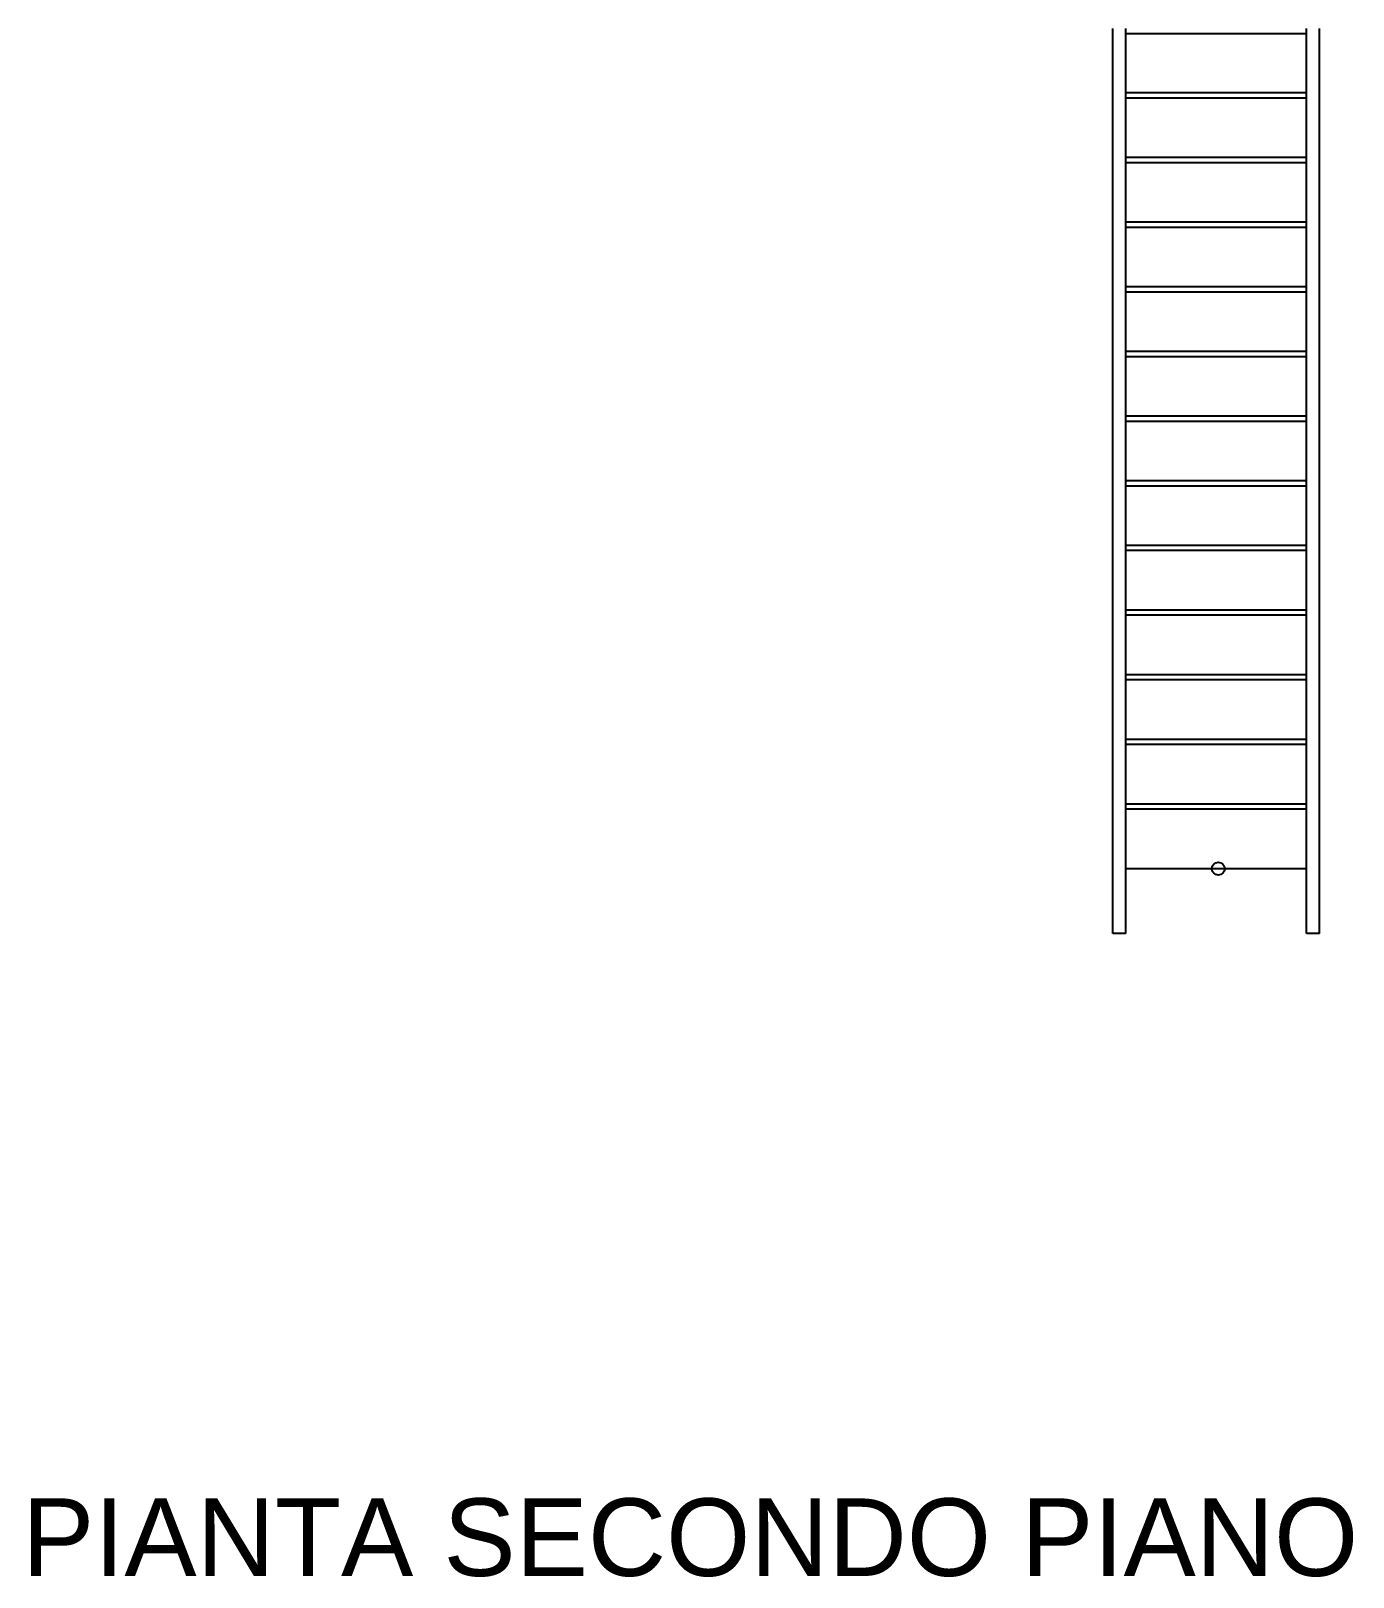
# Model space of a CAD drawing. Header units: millimetres. Extents: x -1436 to 15913, y -5994 to 7579.
# Drawn here: x -1045 to 4070, y -5986 to -7 of the extents above; entities that cross this region are included whole.
import ezdxf

# ---------------------------------------------------------------- set-up
doc = ezdxf.new("R2010")
doc.units = ezdxf.units.MM
doc.layers.add('A-FLOR-LEVL', color=7, linetype='Continuous', lineweight=25)
doc.styles.get("Standard").update_dxf_attribs({"font": 'arial.ttf'})

msp = doc.modelspace()

# ---------------------------------------------------------------- linework, layer by layer
at = {"layer": 'A-FLOR-LEVL'}
for p, q in [((3140, -3496.5), (3140, 3.5)), ((3190, -3496.5), (3190, 3.5)), ((3890, -3496.5), (3890, 3.5)), ((3940, -3496.5), (3940, 3.5)), ((3190, -16.5), (3890, -16.5)), ((3890, -246.5), (3190, -246.5)), ((3890, -266.503), (3190, -266.503)), ((3890, -496.503), (3190, -496.503)), ((3890, -516.506), (3190, -516.506)), ((3890, -746.506), (3190, -746.506)), ((3890, -766.509), (3190, -766.509)), ((3890, -996.509), (3190, -996.509)), ((3890, -1016.512), (3190, -1016.512)), ((3890, -1246.512), (3190, -1246.512)), ((3890, -1266.515), (3190, -1266.515)), ((3890, -1496.515), (3190, -1496.515)), ((3890, -1516.518), (3190, -1516.518)), ((3890, -1746.518), (3190, -1746.518)), ((3890, -1766.521), (3190, -1766.521)), ((3890, -1996.521), (3190, -1996.521)), ((3890, -2016.524), (3190, -2016.524)), ((3890, -2246.524), (3190, -2246.524)), ((3890, -2266.527), (3190, -2266.527)), ((3890, -2496.527), (3190, -2496.527)), ((3890, -2516.53), (3190, -2516.53)), ((3890, -2746.53), (3190, -2746.53)), ((3890, -2766.534), (3190, -2766.534)), ((3890, -2766.534), (3190, -2766.534)), ((3890, -2996.534), (3190, -2996.534)), ((3890, -3016.5), (3190, -3016.5)), ((3890, -3246.5), (3190, -3246.5)), ((3190, -3496.5), (3140, -3496.5)), ((3940, -3496.5), (3890, -3496.5))]:
    msp.add_line(p, q, dxfattribs=at)
msp.add_circle((3548.045, -3246.5), 25, dxfattribs=at)

# ---------------------------------------------------------------- texts
at = {"insert": (-1079.438, -5681.824), "char_height": 300, "attachment_point": 1}
msp.add_mtext_dynamic_manual_height_columns('{\\C1;PIANTA SECONDO PIANO}', width=10941.31491, gutter_width=12.5, heights=[0], dxfattribs=at)

doc.saveas('drawing.dxf')
